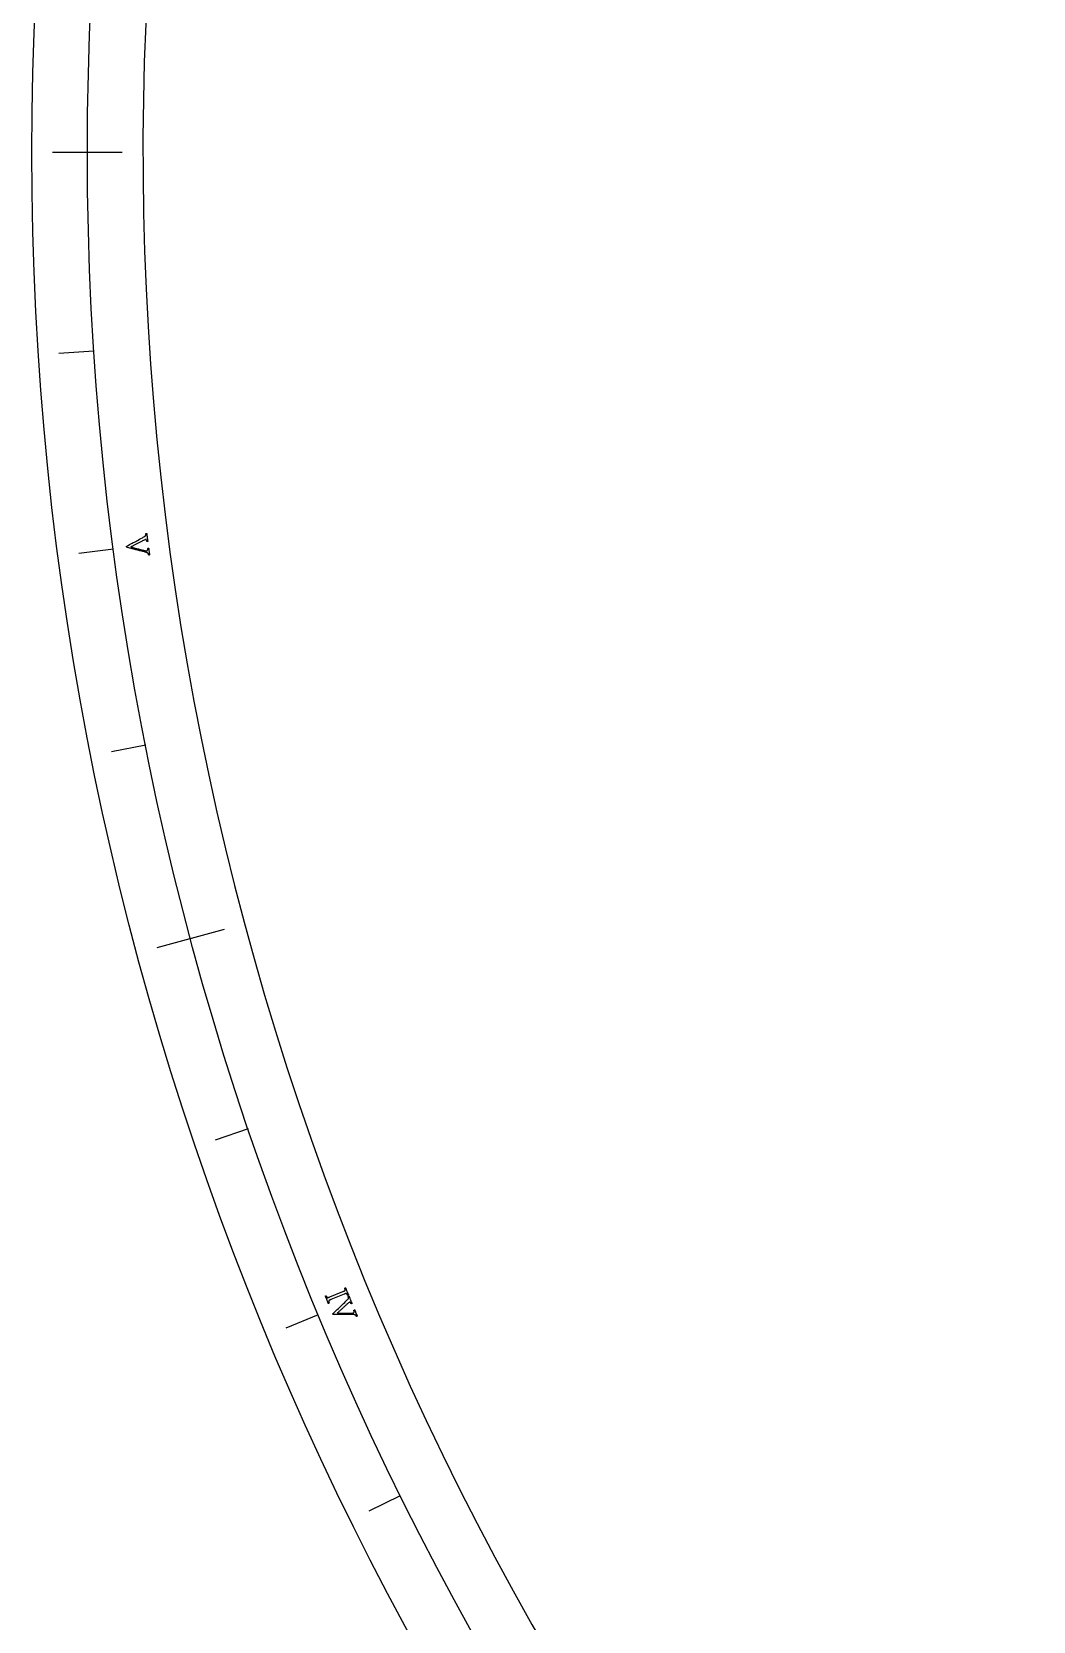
# Model space of a CAD drawing. Header units: millimetres. Extents: x -45 to 45, y -45 to 45.
# Drawn here: x -45 to -30.43, y -21.37 to 1.75 of the extents above; entities that cross this region are included whole.
import ezdxf

# ---------------------------------------------------------------- set-up
doc = ezdxf.new("R2010")
doc.units = ezdxf.units.MM
for name, color, linetype in [('CUT_INNER', 6, 'Continuous'), ('CUT_OUTER', 1, 'Continuous'), ('ENGRAVE', 7, 'Continuous'), ('ENGRAVE_FINE', 8, 'Continuous'), ('TEXT', 5, 'Continuous')]:
    doc.layers.add(name, color=color, linetype=linetype)

msp = doc.modelspace()

# ---------------------------------------------------------------- linework, layer by layer
at = {"layer": 'CUT_INNER'}
for centre, radius, start, end in [((-0.0006, 0.0002), 43.3826, 118.30636, 211.80699), ((-0.0003, 12.859), 32.1407, 129.15716, 252.98559), ((0.0001, -0.0001), 43.3831, 216.35284, 0.70917)]:
    msp.add_arc(centre, radius, start, end, dxfattribs=at)
at = {"layer": 'CUT_OUTER'}
msp.add_circle((0, 0), 45, dxfattribs=at)
at = {"layer": 'ENGRAVE'}
for points in [[(-44.7, 0), (-43.6832, 0)], [(-43.1769, -11.5692), (-42.1948, -11.3061)]]:
    msp.add_lwpolyline(points, dxfattribs=at)
msp.add_circle((0, 0), 44.1916, dxfattribs=at)
at = {"layer": 'ENGRAVE_FINE'}
for points in [[(-44.6043, -2.9235), (-44.097, -2.8903)], [(-44.3176, -5.8345), (-43.8136, -5.7682)], [(-43.8411, -8.7205), (-43.3425, -8.6214)], [(-42.3278, -14.3683), (-41.8464, -14.2049)], [(-41.2974, -17.1059), (-40.8277, -16.9114)], [(-40.0902, -19.7703), (-39.6343, -19.5455)]]:
    msp.add_lwpolyline(points, dxfattribs=at)
at = {"layer": 'TEXT'}
for points in [[(-43.3218, -5.6025), (-43.3208, -5.6102), (-43.3197, -5.6177), (-43.3185, -5.6252), (-43.3172, -5.6325), (-43.3159, -5.6397), (-43.3146, -5.6468), (-43.3134, -5.6539), (-43.3122, -5.6609), (-43.3134, -5.6615), (-43.315, -5.662), (-43.3171, -5.6624), (-43.3197, -5.6627), (-43.3222, -5.6628), (-43.3241, -5.6627), (-43.3254, -5.6623), (-43.326, -5.6618), (-43.3263, -5.6605), (-43.3267, -5.6586), (-43.3275, -5.6561), (-43.3284, -5.6529), (-43.3296, -5.6496), (-43.331, -5.6463), (-43.3327, -5.6432), (-43.3345, -5.6402), (-43.3367, -5.6376), (-43.3392, -5.636), (-43.3421, -5.6351), (-43.3454, -5.6351), (-43.3502, -5.6363), (-43.357, -5.6389), (-43.3658, -5.6428), (-43.3764, -5.6481), (-43.382, -5.6509), (-43.3883, -5.6543), (-43.3955, -5.658), (-43.4036, -5.6622), (-43.4123, -5.6668), (-43.4214, -5.6716), (-43.431, -5.6765), (-43.441, -5.6817), (-43.4512, -5.687), (-43.4614, -5.6924), (-43.4716, -5.6978), (-43.4819, -5.7032), (-43.4919, -5.7085), (-43.5015, -5.7136), (-43.5107, -5.7184), (-43.5194, -5.723), (-43.5276, -5.7273), (-43.5351, -5.7311), (-43.5417, -5.7346), (-43.5475, -5.7376), (-43.5524, -5.7401), (-43.556, -5.742), (-43.5583, -5.7433), (-43.5594, -5.7439), (-43.5576, -5.7444), (-43.5544, -5.7453), (-43.5498, -5.7466), (-43.5437, -5.7483), (-43.5364, -5.7502), (-43.5282, -5.7524), (-43.519, -5.7547), (-43.509, -5.7573), (-43.4982, -5.7601), (-43.4868, -5.763), (-43.4749, -5.7661), (-43.4625, -5.7693), (-43.4497, -5.7725), (-43.4368, -5.7758), (-43.4239, -5.7791), (-43.4108, -5.7825), (-43.3979, -5.7857), (-43.3854, -5.7889), (-43.3733, -5.792), (-43.3615, -5.7949), (-43.3571, -5.796), (-43.3526, -5.7969), (-43.3479, -5.7977), (-43.3432, -5.7984), (-43.3386, -5.7989), (-43.3344, -5.7991), (-43.3306, -5.799), (-43.3273, -5.7988), (-43.3237, -5.7979), (-43.3206, -5.7962), (-43.3182, -5.7938), (-43.3164, -5.7906), (-43.3151, -5.7871), (-43.314, -5.7834), (-43.3133, -5.7797), (-43.3129, -5.7758), (-43.3128, -5.7723), (-43.3127, -5.7693), (-43.3127, -5.767), (-43.3129, -5.7652), (-43.3122, -5.7643), (-43.3109, -5.7635), (-43.309, -5.7628), (-43.3065, -5.7624), (-43.304, -5.7622), (-43.3018, -5.7623), (-43.3, -5.7626), (-43.2987, -5.7633), (-43.2981, -5.7698), (-43.2976, -5.7761), (-43.2971, -5.7823), (-43.2966, -5.7882), (-43.2962, -5.7942), (-43.2956, -5.8003), (-43.2949, -5.8066), (-43.2941, -5.8131), (-43.2933, -5.8184), (-43.2927, -5.8231), (-43.292, -5.8272), (-43.2914, -5.8307), (-43.2909, -5.834), (-43.2903, -5.8372), (-43.2896, -5.8404), (-43.289, -5.8435), (-43.2883, -5.8468), (-43.2875, -5.8505), (-43.2867, -5.8545), (-43.2859, -5.8589), (-43.2871, -5.8595), (-43.2887, -5.8599), (-43.2909, -5.8602), (-43.2936, -5.8604), (-43.2962, -5.8605), (-43.2981, -5.8604), (-43.2993, -5.8602), (-43.2997, -5.8598), (-43.3001, -5.8579), (-43.3009, -5.8551), (-43.3022, -5.8514), (-43.3039, -5.8468), (-43.3061, -5.842), (-43.3088, -5.8378), (-43.3121, -5.8343), (-43.3159, -5.8313), (-43.3193, -5.8294), (-43.324, -5.8273), (-43.33, -5.825), (-43.3372, -5.8226), (-43.345, -5.8201), (-43.3527, -5.8179), (-43.3601, -5.8159), (-43.3674, -5.814), (-43.3843, -5.8097), (-43.4004, -5.8056), (-43.4159, -5.8017), (-43.4306, -5.798), (-43.4449, -5.7943), (-43.4589, -5.7907), (-43.4726, -5.7871), (-43.4861, -5.7836), (-43.4996, -5.78), (-43.5134, -5.7763), (-43.5274, -5.7726), (-43.5417, -5.7689), (-43.5565, -5.7649), (-43.572, -5.7607), (-43.5884, -5.7562), (-43.6055, -5.7515), (-43.61, -5.75), (-43.6139, -5.7484), (-43.6169, -5.7466), (-43.6193, -5.7446), (-43.6211, -5.7424), (-43.6225, -5.7402), (-43.6235, -5.7379), (-43.624, -5.7355), (-43.6239, -5.7348), (-43.6234, -5.7341), (-43.6225, -5.7333), (-43.6211, -5.7326), (-43.6197, -5.732), (-43.6185, -5.7313), (-43.6175, -5.7307), (-43.6168, -5.7301), (-43.5969, -5.7194), (-43.5778, -5.7091), (-43.5593, -5.6992), (-43.5414, -5.6897), (-43.5238, -5.6803), (-43.5061, -5.6708), (-43.4882, -5.6612), (-43.4702, -5.6516), (-43.4517, -5.6417), (-43.4322, -5.6312), (-43.4118, -5.6201), (-43.3905, -5.6084), (-43.384, -5.6048), (-43.3778, -5.6014), (-43.3719, -5.598), (-43.3665, -5.5947), (-43.3613, -5.5913), (-43.3564, -5.5879), (-43.3518, -5.5843), (-43.3475, -5.5806), (-43.3458, -5.5789), (-43.3444, -5.5767), (-43.3432, -5.5741), (-43.3422, -5.571), (-43.3415, -5.5678), (-43.341, -5.5645), (-43.3406, -5.5613), (-43.3404, -5.5582), (-43.3404, -5.5553), (-43.3404, -5.5528), (-43.3404, -5.5508), (-43.3406, -5.5491), (-43.3402, -5.5488), (-43.339, -5.5485), (-43.3369, -5.5482), (-43.3341, -5.5478), (-43.3311, -5.5474), (-43.329, -5.5473), (-43.3276, -5.5472), (-43.3269, -5.5474), (-43.3262, -5.5553), (-43.3255, -5.5625), (-43.325, -5.5691), (-43.3246, -5.5749), (-43.3242, -5.5808), (-43.3236, -5.5873), (-43.3228, -5.5946), (-43.3218, -5.6025)], [(-40.4152, -16.5765), (-40.4125, -16.583), (-40.4097, -16.5894), (-40.4069, -16.5957), (-40.404, -16.6018), (-40.4011, -16.608), (-40.3981, -16.6143), (-40.3951, -16.6208), (-40.3921, -16.6274), (-40.3929, -16.6286), (-40.3941, -16.6297), (-40.3958, -16.6307), (-40.3979, -16.6316), (-40.4, -16.6323), (-40.4019, -16.6327), (-40.4035, -16.6328), (-40.4049, -16.6326), (-40.4056, -16.631), (-40.4066, -16.6289), (-40.408, -16.6262), (-40.4097, -16.623), (-40.4115, -16.6196), (-40.4134, -16.6163), (-40.4153, -16.6132), (-40.4173, -16.6102), (-40.4192, -16.6077), (-40.421, -16.6059), (-40.4228, -16.6049), (-40.4244, -16.6047), (-40.4271, -16.6051), (-40.43, -16.6057), (-40.4333, -16.6067), (-40.4369, -16.6079), (-40.4406, -16.6094), (-40.4445, -16.6109), (-40.4486, -16.6125), (-40.4529, -16.6142), (-40.4536, -16.6145), (-40.4542, -16.6148), (-40.4549, -16.6151), (-40.4556, -16.6154), (-40.4563, -16.6157), (-40.457, -16.6159), (-40.4577, -16.6162), (-40.4583, -16.6165), (-40.6481, -16.6944), (-40.6488, -16.6947), (-40.6495, -16.695), (-40.6502, -16.6953), (-40.6508, -16.6956), (-40.6515, -16.6958), (-40.6522, -16.6961), (-40.6529, -16.6964), (-40.6536, -16.6967), (-40.6578, -16.6984), (-40.6618, -16.7001), (-40.6656, -16.7018), (-40.6692, -16.7034), (-40.6725, -16.7049), (-40.6754, -16.7065), (-40.6779, -16.7081), (-40.6801, -16.7097), (-40.6809, -16.711), (-40.6814, -16.7129), (-40.6815, -16.7155), (-40.6812, -16.7187), (-40.6807, -16.7223), (-40.68, -16.7259), (-40.6792, -16.7296), (-40.6781, -16.7334), (-40.677, -16.7369), (-40.6761, -16.7398), (-40.6753, -16.742), (-40.6747, -16.7437), (-40.6755, -16.7448), (-40.6767, -16.7458), (-40.6783, -16.7469), (-40.6804, -16.7479), (-40.6825, -16.7488), (-40.6844, -16.7492), (-40.686, -16.7493), (-40.6874, -16.7489), (-40.6897, -16.742), (-40.6921, -16.7352), (-40.6943, -16.7286), (-40.6966, -16.7221), (-40.6989, -16.7156), (-40.7013, -16.7092), (-40.7038, -16.7026), (-40.7065, -16.696), (-40.7092, -16.6896), (-40.7119, -16.6832), (-40.7148, -16.6768), (-40.7178, -16.6703), (-40.7209, -16.6638), (-40.724, -16.6573), (-40.7272, -16.6507), (-40.7304, -16.644), (-40.7297, -16.6428), (-40.7285, -16.6417), (-40.7268, -16.6407), (-40.7247, -16.6398), (-40.7225, -16.6392), (-40.7206, -16.6388), (-40.719, -16.6386), (-40.7177, -16.6388), (-40.717, -16.6405), (-40.7159, -16.6426), (-40.7146, -16.6453), (-40.7129, -16.6486), (-40.711, -16.652), (-40.709, -16.6553), (-40.7069, -16.6585), (-40.7047, -16.6615), (-40.7026, -16.664), (-40.7007, -16.6657), (-40.6991, -16.6667), (-40.6977, -16.6669), (-40.6944, -16.6665), (-40.6909, -16.6657), (-40.687, -16.6646), (-40.6828, -16.6631), (-40.6783, -16.6614), (-40.6737, -16.6596), (-40.6689, -16.6577), (-40.664, -16.6557), (-40.4741, -16.5779), (-40.4692, -16.5759), (-40.4644, -16.5739), (-40.4598, -16.5719), (-40.4553, -16.57), (-40.4512, -16.568), (-40.4476, -16.5661), (-40.4445, -16.5641), (-40.4418, -16.5621), (-40.4408, -16.5609), (-40.4403, -16.5591), (-40.4402, -16.5566), (-40.4406, -16.5534), (-40.4413, -16.5498), (-40.4422, -16.5461), (-40.4431, -16.5424), (-40.4442, -16.5387), (-40.4453, -16.5352), (-40.4462, -16.5324), (-40.447, -16.5301), (-40.4476, -16.5285), (-40.4468, -16.5274), (-40.4455, -16.5264), (-40.4439, -16.5253), (-40.4419, -16.5243), (-40.4398, -16.5234), (-40.4379, -16.523), (-40.4363, -16.5229), (-40.4349, -16.5232), (-40.4323, -16.5301), (-40.4299, -16.5369), (-40.4274, -16.5437), (-40.4251, -16.5504), (-40.4227, -16.5571), (-40.4202, -16.5637), (-40.4177, -16.5702), (-40.4152, -16.5765)], [(-40.3661, -16.6956), (-40.3631, -16.7027), (-40.3601, -16.7097), (-40.357, -16.7166), (-40.3539, -16.7233), (-40.3507, -16.7299), (-40.3477, -16.7365), (-40.3446, -16.743), (-40.3417, -16.7495), (-40.3426, -16.7504), (-40.3441, -16.7513), (-40.346, -16.7522), (-40.3484, -16.7531), (-40.3508, -16.7539), (-40.3527, -16.7543), (-40.354, -16.7543), (-40.3548, -16.7539), (-40.3553, -16.7527), (-40.3563, -16.751), (-40.3576, -16.7488), (-40.3594, -16.746), (-40.3614, -16.7431), (-40.3636, -16.7403), (-40.366, -16.7377), (-40.3686, -16.7353), (-40.3714, -16.7334), (-40.3742, -16.7324), (-40.3772, -16.7324), (-40.3804, -16.7333), (-40.3848, -16.7357), (-40.3907, -16.7399), (-40.3981, -16.746), (-40.407, -16.7538), (-40.4116, -16.758), (-40.4169, -16.7629), (-40.4229, -16.7684), (-40.4295, -16.7746), (-40.4367, -16.7813), (-40.4443, -16.7882), (-40.4523, -16.7955), (-40.4606, -16.8031), (-40.469, -16.8109), (-40.4775, -16.8188), (-40.486, -16.8266), (-40.4944, -16.8345), (-40.5027, -16.8422), (-40.5106, -16.8496), (-40.5183, -16.8567), (-40.5255, -16.8634), (-40.5323, -16.8697), (-40.5385, -16.8753), (-40.544, -16.8804), (-40.5489, -16.8849), (-40.5529, -16.8885), (-40.5558, -16.8913), (-40.5578, -16.8931), (-40.5586, -16.894), (-40.5568, -16.8941), (-40.5535, -16.8941), (-40.5486, -16.8941), (-40.5423, -16.8941), (-40.5348, -16.8941), (-40.5263, -16.894), (-40.5169, -16.894), (-40.5065, -16.8938), (-40.4953, -16.8937), (-40.4836, -16.8936), (-40.4713, -16.8934), (-40.4585, -16.8932), (-40.4453, -16.8931), (-40.432, -16.8929), (-40.4187, -16.8927), (-40.4052, -16.8925), (-40.3919, -16.8923), (-40.379, -16.8921), (-40.3664, -16.8919), (-40.3543, -16.8917), (-40.3498, -16.8916), (-40.3452, -16.8913), (-40.3405, -16.8909), (-40.3357, -16.8903), (-40.3312, -16.8896), (-40.3271, -16.8887), (-40.3234, -16.8877), (-40.3203, -16.8865), (-40.317, -16.8847), (-40.3145, -16.8823), (-40.3128, -16.8794), (-40.3119, -16.8758), (-40.3115, -16.872), (-40.3115, -16.8682), (-40.3118, -16.8644), (-40.3124, -16.8606), (-40.3132, -16.8572), (-40.3139, -16.8543), (-40.3145, -16.852), (-40.3151, -16.8504), (-40.3147, -16.8493), (-40.3137, -16.8482), (-40.312, -16.8471), (-40.3097, -16.846), (-40.3073, -16.8451), (-40.3052, -16.8446), (-40.3034, -16.8445), (-40.3019, -16.8449), (-40.2997, -16.851), (-40.2975, -16.8569), (-40.2954, -16.8627), (-40.2934, -16.8684), (-40.2914, -16.874), (-40.2893, -16.8798), (-40.287, -16.8856), (-40.2845, -16.8917), (-40.2824, -16.8966), (-40.2805, -16.901), (-40.2788, -16.9048), (-40.2773, -16.9081), (-40.2759, -16.911), (-40.2745, -16.914), (-40.2731, -16.9169), (-40.2716, -16.9197), (-40.2701, -16.9227), (-40.2684, -16.9261), (-40.2666, -16.9298), (-40.2647, -16.9338), (-40.2656, -16.9346), (-40.2671, -16.9355), (-40.2692, -16.9364), (-40.2717, -16.9373), (-40.2742, -16.938), (-40.276, -16.9384), (-40.2772, -16.9385), (-40.2777, -16.9382), (-40.2786, -16.9365), (-40.2802, -16.934), (-40.2824, -16.9308), (-40.2852, -16.9268), (-40.2886, -16.9227), (-40.2923, -16.9194), (-40.2964, -16.9169), (-40.3008, -16.915), (-40.3046, -16.914), (-40.3097, -16.9132), (-40.316, -16.9126), (-40.3237, -16.9121), (-40.3318, -16.9118), (-40.3398, -16.9116), (-40.3475, -16.9116), (-40.355, -16.9117), (-40.3724, -16.9119), (-40.3891, -16.9122), (-40.405, -16.9124), (-40.4202, -16.9127), (-40.435, -16.9129), (-40.4494, -16.913), (-40.4636, -16.9131), (-40.4776, -16.9132), (-40.4916, -16.9133), (-40.5058, -16.9133), (-40.5203, -16.9134), (-40.5351, -16.9135), (-40.5504, -16.9135), (-40.5665, -16.9135), (-40.5834, -16.9135), (-40.6012, -16.9133), (-40.606, -16.9131), (-40.6101, -16.9125), (-40.6135, -16.9116), (-40.6163, -16.9103), (-40.6186, -16.9087), (-40.6206, -16.9069), (-40.6221, -16.9049), (-40.6232, -16.9027), (-40.6233, -16.902), (-40.623, -16.9012), (-40.6223, -16.9002), (-40.6212, -16.8992), (-40.62, -16.8982), (-40.619, -16.8973), (-40.6182, -16.8964), (-40.6177, -16.8956), (-40.6013, -16.8802), (-40.5855, -16.8652), (-40.5702, -16.8508), (-40.5555, -16.837), (-40.5409, -16.8233), (-40.5263, -16.8095), (-40.5115, -16.7957), (-40.4966, -16.7817), (-40.4813, -16.7673), (-40.4652, -16.752), (-40.4484, -16.736), (-40.4309, -16.7192), (-40.4255, -16.714), (-40.4205, -16.7091), (-40.4157, -16.7043), (-40.4113, -16.6997), (-40.4072, -16.6951), (-40.4034, -16.6905), (-40.3998, -16.6858), (-40.3966, -16.6811), (-40.3954, -16.6791), (-40.3946, -16.6766), (-40.3941, -16.6738), (-40.394, -16.6705), (-40.3942, -16.6672), (-40.3945, -16.6639), (-40.395, -16.6608), (-40.3956, -16.6577), (-40.3963, -16.6549), (-40.397, -16.6525), (-40.3976, -16.6505), (-40.3982, -16.6489), (-40.3979, -16.6486), (-40.3968, -16.648), (-40.3949, -16.6471), (-40.3922, -16.646), (-40.3895, -16.6449), (-40.3874, -16.6441), (-40.3861, -16.6437), (-40.3854, -16.6437), (-40.3826, -16.6512), (-40.3801, -16.658), (-40.3779, -16.6642), (-40.376, -16.6697), (-40.3741, -16.6753), (-40.3718, -16.6814), (-40.3691, -16.6882), (-40.3661, -16.6956)]]:
    msp.add_lwpolyline(points, close=True, dxfattribs=at)

doc.saveas('drawing.dxf')
